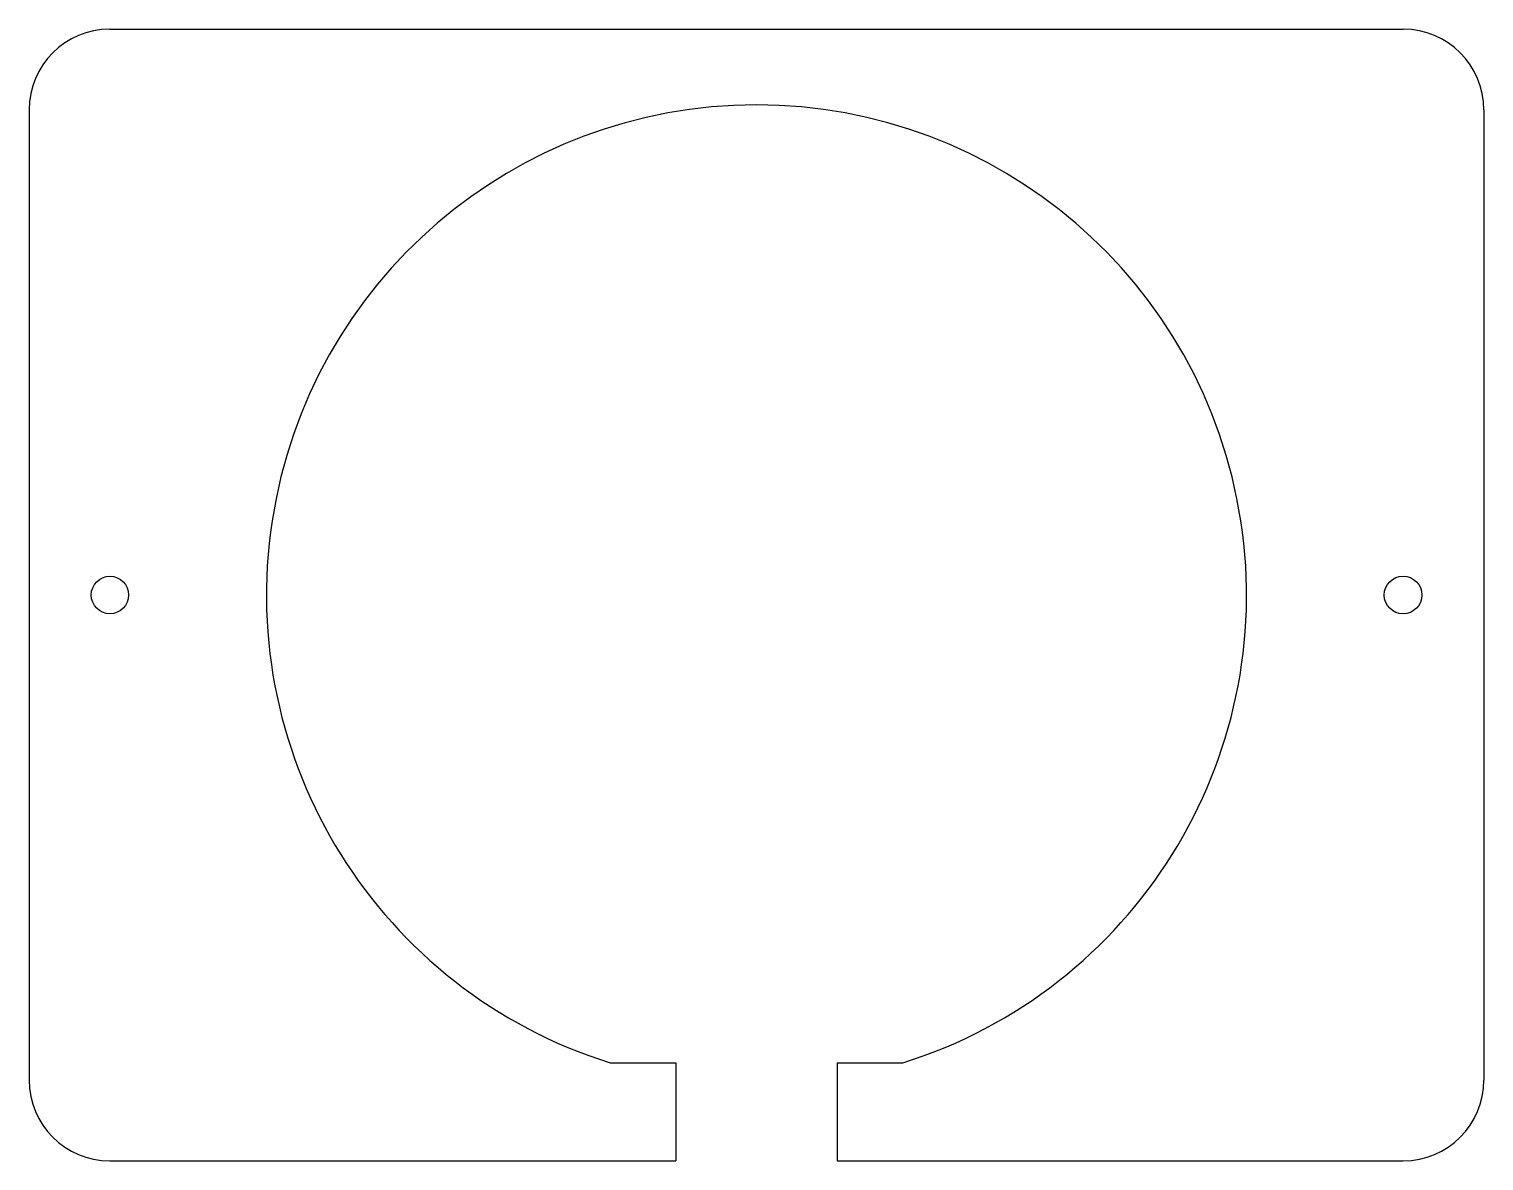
# Model space of a CAD drawing. Header units: millimetres. Extents: x -57 to 57, y -44 to 44.
import ezdxf

# ---------------------------------------------------------------- set-up
doc = ezdxf.new("R2010")
doc.units = ezdxf.units.MM

msp = doc.modelspace()

# ---------------------------------------------------------------- linework, layer by layer
at = {"color": 7, "linetype": 'Continuous', "lineweight": 25}
for p, q in [((-50.8, 44.45), (50.8, 44.45)), ((-57.15, 38.1), (-57.15, -38.1)), ((57.15, 38.1), (57.15, -38.1)), ((-11.5, -36.74), (-6.35, -36.74)), ((-6.35, -36.74), (-6.35, -44.45)), ((6.35, -36.74), (6.35, -44.45)), ((6.35, -36.74), (11.5, -36.74)), ((-50.8, -44.45), (-6.35, -44.45)), ((6.35, -44.45), (50.8, -44.45))]:
    msp.add_line(p, q, dxfattribs=at)
for centre, radius in [((-50.8, 0), 1.47), ((50.8, 0), 1.48)]:
    msp.add_circle(centre, radius, dxfattribs=at)
for centre, radius, start, end in [((-50.8, 38.1), 6.35, 90, 180), ((50.8, 38.1), 6.35, 0, 90), ((0, 0), 38.5, 287.3796, 252.6204), ((-50.8, -38.1), 6.35, 180, 270), ((50.8, -38.1), 6.35, 270, 0)]:
    msp.add_arc(centre, radius, start, end, dxfattribs=at)

doc.saveas('drawing.dxf')
